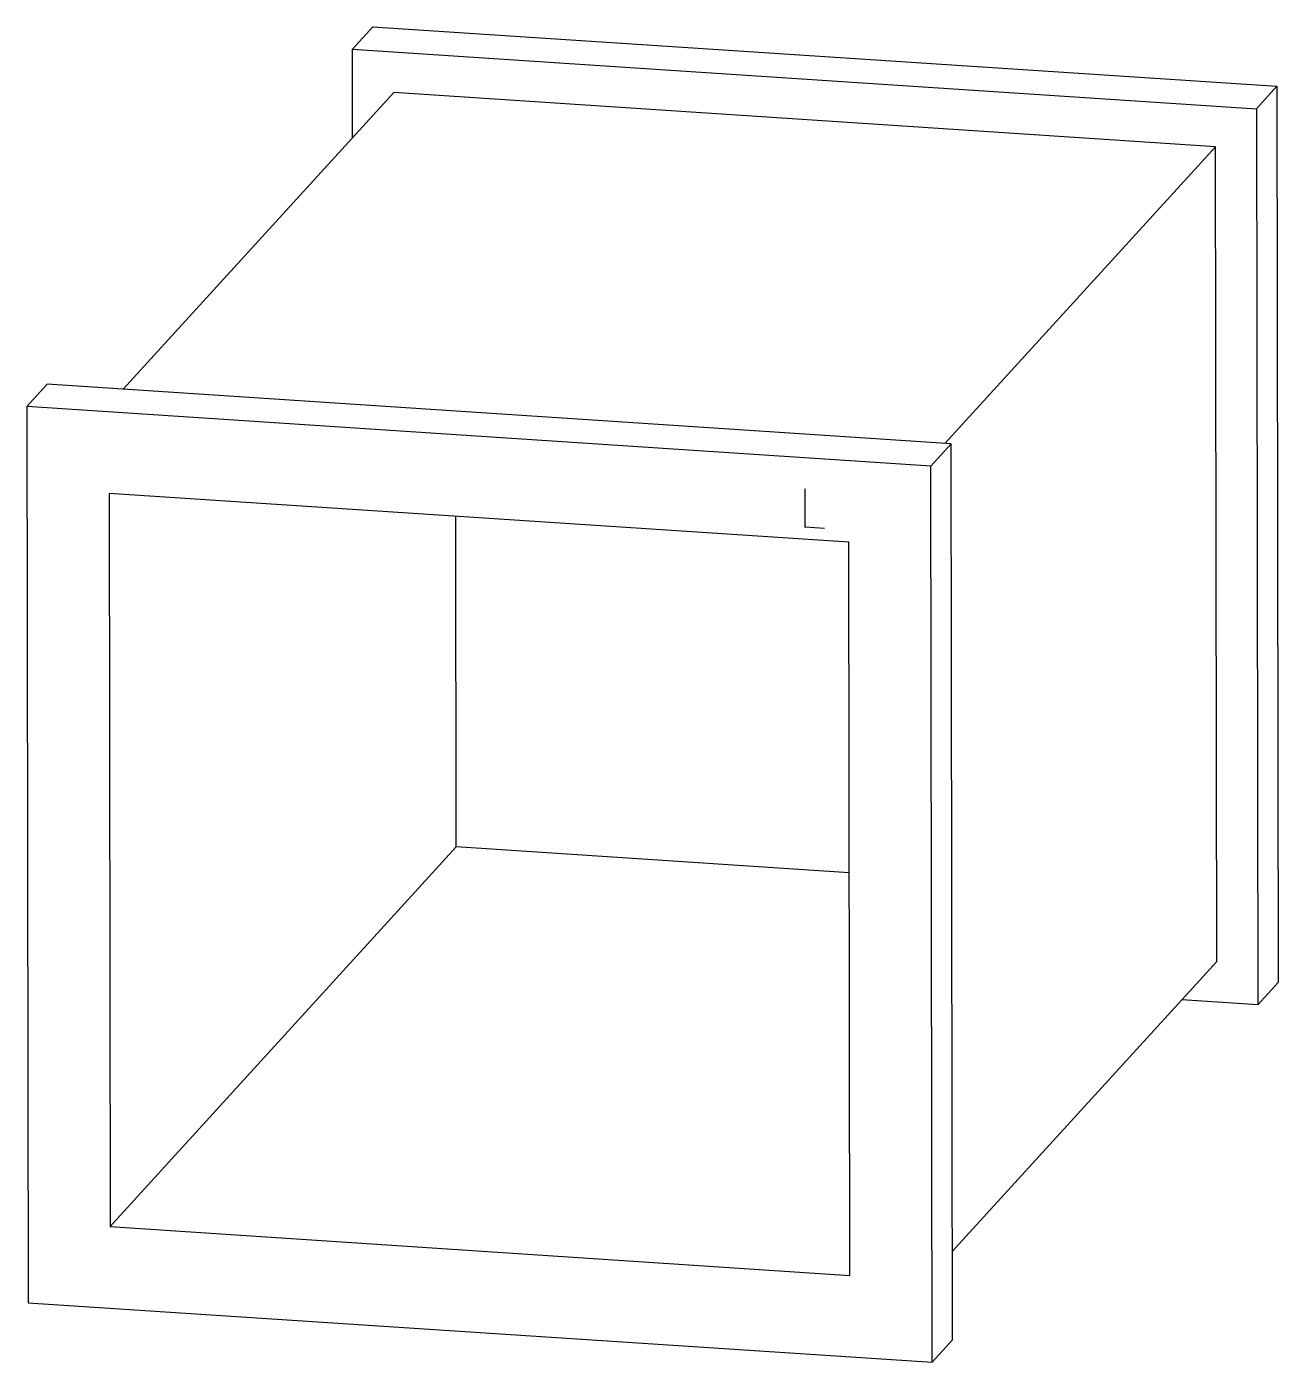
# Model space of a CAD drawing. Header units: inches. Extents: x -9.2 to 5.6, y -9.9 to 5.9.
import ezdxf

# ---------------------------------------------------------------- set-up
doc = ezdxf.new("R2010")
doc.units = ezdxf.units.IN
doc.header["$MEASUREMENT"] = 0
doc.header["$PDSIZE"] = -1

msp = doc.modelspace()

# ---------------------------------------------------------------- linework, layer by layer
at = {"color": 7, "linetype": 'Continuous', "lineweight": 25}
for p, q in [((-5.106, 5.909), (-5.346, 5.645)), ((-5.106, 5.909), (5.571, 5.205)), ((-5.345, 4.601), (-5.346, 5.645)), ((-5.346, 5.645), (5.331, 4.941)), ((-8.054, 1.628), (-4.86, 5.132)), ((4.846, 4.492), (-4.86, 5.132)), ((5.571, 5.205), (5.331, 4.941)), ((5.571, 5.205), (5.587, -5.381)), ((5.331, 4.941), (5.346, -5.645)), ((1.652, 0.988), (4.846, 4.492)), ((4.86, -5.132), (4.846, 4.492)), ((-9.194, 1.424), (-8.954, 1.688)), ((1.723, 0.984), (-8.954, 1.688)), ((-9.194, 1.424), (-9.179, -9.163)), ((1.483, 0.72), (-9.194, 1.424)), ((1.483, 0.72), (1.723, 0.984)), ((1.739, -9.603), (1.723, 0.984)), ((1.498, -9.867), (1.483, 0.72)), ((-8.222, 0.397), (-8.21, -8.265)), ((0.513, -0.179), (-8.222, 0.397)), ((-4.121, -3.779), (-4.127, 0.127)), ((0.526, -8.841), (0.513, -0.179)), ((-4.121, -3.779), (-8.21, -8.265)), ((0.519, -4.085), (-4.121, -3.779)), ((1.737, -8.558), (4.86, -5.132)), ((5.587, -5.381), (5.346, -5.645)), ((5.346, -5.645), (4.447, -5.586)), ((-8.21, -8.265), (0.526, -8.841)), ((-9.179, -9.163), (1.498, -9.867)), ((1.498, -9.867), (1.739, -9.603))]:
    msp.add_line(p, q, dxfattribs=at)
at = {"color": 7, "linetype": 'Continuous'}
for q in [(-0.001, 0.452), (0.228, -0.015)]:
    msp.add_line((0, 0), q, dxfattribs=at)
msp.add_point((0, 0), dxfattribs=at)

doc.saveas('drawing.dxf')
